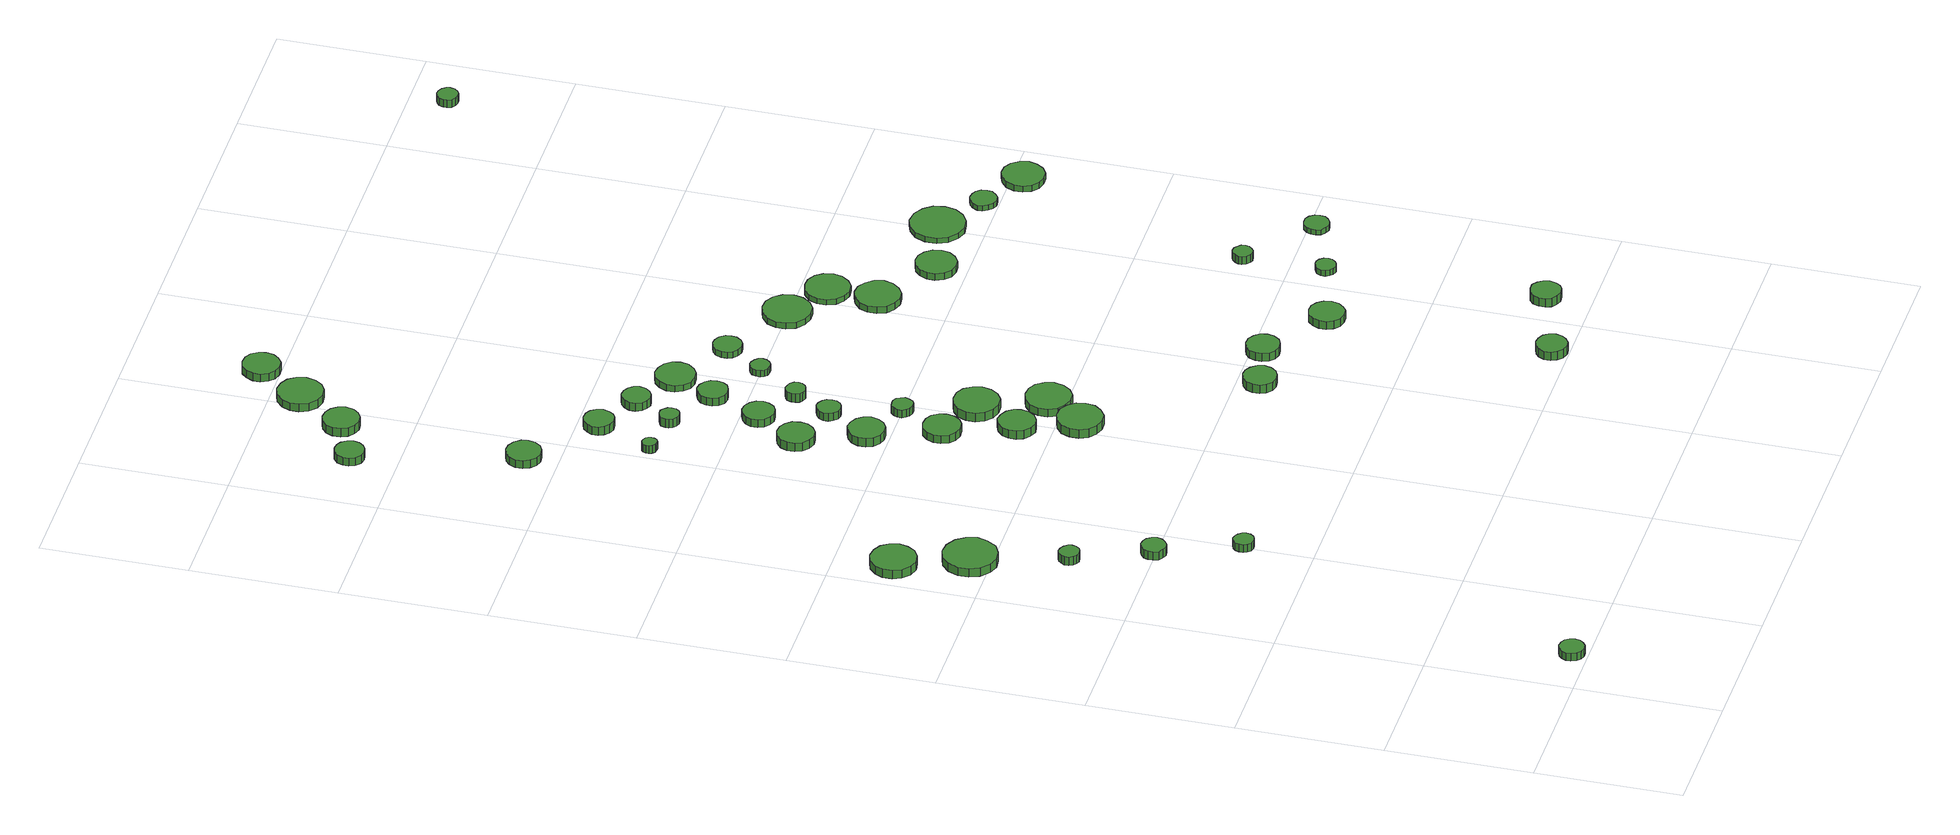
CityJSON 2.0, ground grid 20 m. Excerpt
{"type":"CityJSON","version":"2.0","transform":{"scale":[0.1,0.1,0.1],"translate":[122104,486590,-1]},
"CityObjects":{
"tree1":{"type":"SolitaryVegetationObject","attributes":{"function":"something"},"geometry":[{"type":"MultiSurface","lod":"1","boundaries":[[[0,1,2,3,4,5,6,7,8,9,10,11,12,13,14]],[[15,16,17,18,19,20,21,22,23,24,25,26,27,28,29]],[[0,29,28,1]],[[1,28,27,2]],[[2,27,26,3]],[[3,26,25,4]],[[4,25,24,5]],[[5,24,23,6]],[[6,23,22,7]],[[7,22,21,8]],[[8,21,20,9]],[[9,20,19,10]],[[10,19,18,11]],[[11,18,17,12]],[[12,17,16,13]],[[13,16,15,14]],[[14,15,29,0]]]}]},
"tree2":{"type":"SolitaryVegetationObject","attributes":{"function":"something"},"geometry":[{"type":"MultiSurface","lod":"1","boundaries":[[[30,31,32,33,34,35,36,37,38,39,40,41,42,43,44]],[[45,46,47,48,49,50,51,52,53,54,55,56,57,58,59]],[[30,59,58,31]],[[31,58,57,32]],[[32,57,56,33]],[[33,56,55,34]],[[34,55,54,35]],[[35,54,53,36]],[[36,53,52,37]],[[37,52,51,38]],[[38,51,50,39]],[[39,50,49,40]],[[40,49,48,41]],[[41,48,47,42]],[[42,47,46,43]],[[43,46,45,44]],[[44,45,59,30]]]}]},
"tree3":{"type":"SolitaryVegetationObject","attributes":{"function":"something"},"geometry":[{"type":"MultiSurface","lod":"1","boundaries":[[[60,61,62,63,64,65,66,67,68,69,70,71,72,73,74]],[[75,76,77,78,79,80,81,82,83,84,85,86,87,88,89]],[[60,89,88,61]],[[61,88,87,62]],[[62,87,86,63]],[[63,86,85,64]],[[64,85,84,65]],[[65,84,83,66]],[[66,83,82,67]],[[67,82,81,68]],[[68,81,80,69]],[[69,80,79,70]],[[70,79,78,71]],[[71,78,77,72]],[[72,77,76,73]],[[73,76,75,74]],[[74,75,89,60]]]}]},
"tree4":{"type":"SolitaryVegetationObject","attributes":{"function":"something"},"geometry":[{"type":"MultiSurface","lod":"1","boundaries":[[[90,91,92,93,94,95,96,97,98,99,100,101,102,103,104]],[[105,106,107,108,109,110,111,112,113,114,115,116,117,118,119]],[[90,119,118,91]],[[91,118,117,92]],[[92,117,116,93]],[[93,116,115,94]],[[94,115,114,95]],[[95,114,113,96]],[[96,113,112,97]],[[97,112,111,98]],[[98,111,110,99]],[[99,110,109,100]],[[100,109,108,101]],[[101,108,107,102]],[[102,107,106,103]],[[103,106,105,104]],[[104,105,119,90]]]}]},
"tree5":{"type":"SolitaryVegetationObject","attributes":{"function":"something"},"geometry":[{"type":"MultiSurface","lod":"1","boundaries":[[[120,121,122,123,124,125,126,127,128,129,130,131,132,133,134]],[[135,136,137,138,139,140,141,142,143,144,145,146,147,148,149]],[[120,149,148,121]],[[121,148,147,122]],[[122,147,146,123]],[[123,146,145,124]],[[124,145,144,125]],[[125,144,143,126]],[[126,143,142,127]],[[127,142,141,128]],[[128,141,140,129]],[[129,140,139,130]],[[130,139,138,131]],[[131,138,137,132]],[[132,137,136,133]],[[133,136,135,134]],[[134,135,149,120]]]}]},
"tree6":{"type":"SolitaryVegetationObject","attributes":{"function":"something"},"geometry":[{"type":"MultiSurface","lod":"1","boundaries":[[[150,151,152,153,154,155,156,157,158,159,160,161,162,163,164]],[[165,166,167,168,169,170,171,172,173,174,175,176,177,178,179]],[[150,179,178,151]],[[151,178,177,152]],[[152,177,176,153]],[[153,176,175,154]],[[154,175,174,155]],[[155,174,173,156]],[[156,173,172,157]],[[157,172,171,158]],[[158,171,170,159]],[[159,170,169,160]],[[160,169,168,161]],[[161,168,167,162]],[[162,167,166,163]],[[163,166,165,164]],[[164,165,179,150]]]}]},
"tree7":{"type":"SolitaryVegetationObject","attributes":{"function":"something"},"geometry":[{"type":"MultiSurface","lod":"1","boundaries":[[[180,181,182,183,184,185,186,187,188,189,190,191,192,193,194]],[[195,196,197,198,199,200,201,202,203,204,205,206,207,208,209]],[[180,209,208,181]],[[181,208,207,182]],[[182,207,206,183]],[[183,206,205,184]],[[184,205,204,185]],[[185,204,203,186]],[[186,203,202,187]],[[187,202,201,188]],[[188,201,200,189]],[[189,200,199,190]],[[190,199,198,191]],[[191,198,197,192]],[[192,197,196,193]],[[193,196,195,194]],[[194,195,209,180]]]}]},
"tree8":{"type":"SolitaryVegetationObject","attributes":{"function":"something"},"geometry":[{"type":"MultiSurface","lod":"1","boundaries":[[[210,211,212,213,214,215,216,217,218,219,220,221,222,223,224]],[[225,226,227,228,229,230,231,232,233,234,235,236,237,238,239]],[[210,239,238,211]],[[211,238,237,212]],[[212,237,236,213]],[[213,236,235,214]],[[214,235,234,215]],[[215,234,233,216]],[[216,233,232,217]],[[217,232,231,218]],[[218,231,230,219]],[[219,230,229,220]],[[220,229,228,221]],[[221,228,227,222]],[[222,227,226,223]],[[223,226,225,224]],[[224,225,239,210]]]}]},
"tree9":{"type":"SolitaryVegetationObject","attributes":{"function":"something"},"geometry":[{"type":"MultiSurface","lod":"1","boundaries":[[[240,241,242,243,244,245,246,247,248,249,250,251,252,253,254]],[[255,256,257,258,259,260,261,262,263,264,265,266,267,268,269]],[[240,269,268,241]],[[241,268,267,242]],[[242,267,266,243]],[[243,266,265,244]],[[244,265,264,245]],[[245,264,263,246]],[[246,263,262,247]],[[247,262,261,248]],[[248,261,260,249]],[[249,260,259,250]],[[250,259,258,251]],[[251,258,257,252]],[[252,257,256,253]],[[253,256,255,254]],[[254,255,269,240]]]}]},
"tree10":{"type":"SolitaryVegetationObject","attributes":{"function":"something"},"geometry":[{"type":"MultiSurface","lod":"1","boundaries":[[[270,271,272,273,274,275,276,277,278,279,280,281,282,283,284]],[[285,286,287,288,289,290,291,292,293,294,295,296,297,298,299]],[[270,299,298,271]],[[271,298,297,272]],[[272,297,296,273]],[[273,296,295,274]],[[274,295,294,275]],[[275,294,293,276]],[[276,293,292,277]],[[277,292,291,278]],[[278,291,290,279]],[[279,290,289,280]],[[280,289,288,281]],[[281,288,287,282]],[[282,287,286,283]],[[283,286,285,284]],[[284,285,299,270]]]}]},
"tree11":{"type":"SolitaryVegetationObject","attributes":{"function":"something"},"geometry":[{"type":"MultiSurface","lod":"1","boundaries":[[[300,301,302,303,304,305,306,307,308,309,310,311,312,313,314]],[[315,316,317,318,319,320,321,322,323,324,325,326,327,328,329]],[[300,329,328,301]],[[301,328,327,302]],[[302,327,326,303]],[[303,326,325,304]],[[304,325,324,305]],[[305,324,323,306]],[[306,323,322,307]],[[307,322,321,308]],[[308,321,320,309]],[[309,320,319,310]],[[310,319,318,311]],[[311,318,317,312]],[[312,317,316,313]],[[313,316,315,314]],[[314,315,329,300]]]}]},
"tree12":{"type":"SolitaryVegetationObject","attributes":{"function":"something"},"geometry":[{"type":"MultiSurface","lod":"1","boundaries":[[[330,331,332,333,334,335,336,337,338,339,340,341,342,343,344]],[[345,346,347,348,349,350,351,352,353,354,355,356,357,358,359]],[[330,359,358,331]],[[331,358,357,332]],[[332,357,356,333]],[[333,356,355,334]],[[334,355,354,335]],[[335,354,353,336]],[[336,353,352,337]],[[337,352,351,338]],[[338,351,350,339]],[[339,350,349,340]],[[340,349,348,341]],[[341,348,347,342]],[[342,347,346,343]],[[343,346,345,344]],[[344,345,359,330]]]}]},
"tree13":{"type":"SolitaryVegetationObject","attributes":{"function":"something"},"geometry":[{"type":"MultiSurface","lod":"1","boundaries":[[[360,361,362,363,364,365,366,367,368,369,370,371,372,373,374]],[[375,376,377,378,379,380,381,382,383,384,385,386,387,388,389]],[[360,389,388,361]],[[361,388,387,362]],[[362,387,386,363]],[[363,386,385,364]],[[364,385,384,365]],[[365,384,383,366]],[[366,383,382,367]],[[367,382,381,368]],[[368,381,380,369]],[[369,380,379,370]],[[370,379,378,371]],[[371,378,377,372]],[[372,377,376,373]],[[373,376,375,374]],[[374,375,389,360]]]}]},
"tree14":{"type":"SolitaryVegetationObject","attributes":{"function":"something"},"geometry":[{"type":"MultiSurface","lod":"1","boundaries":[[[390,391,392,393,394,395,396,397,398,399,400,401,402,403,404]],[[405,406,407,408,409,410,411,412,413,414,415,416,417,418,419]],[[390,419,418,391]],[[391,418,417,392]],[[392,417,416,393]],[[393,416,415,394]],[[394,415,414,395]],[[395,414,413,396]],[[396,413,412,397]],[[397,412,411,398]],[[398,411,410,399]],[[399,410,409,400]],[[400,409,408,401]],[[401,408,407,402]],[[402,407,406,403]],[[403,406,405,404]],[[404,405,419,390]]]}]},
"tree15":{"type":"SolitaryVegetationObject","attributes":{"function":"something"},"geometry":[{"type":"MultiSurface","lod":"1","boundaries":[[[420,421,422,423,424,425,426,427,428,429,430,431,432,433,434]],[[435,436,437,438,439,440,441,442,443,444,445,446,447,448,449]],[[420,449,448,421]],[[421,448,447,422]],[[422,447,446,423]],[[423,446,445,424]],[[424,445,444,425]],[[425,444,443,426]],[[426,443,442,427]],[[427,442,441,428]],[[428,441,440,429]],[[429,440,439,430]],[[430,439,438,431]],[[431,438,437,432]],[[432,437,436,433]],[[433,436,435,434]],[[434,435,449,420]]]}]},
"tree16":{"type":"SolitaryVegetationObject","attributes":{"function":"something"},"geometry":[{"type":"MultiSurface","lod":"1","boundaries":[[[450,451,452,453,454,455,456,457,458,459,460,461,462,463,464]],[[465,466,467,468,469,470,471,472,473,474,475,476,477,478,479]],[[450,479,478,451]],[[451,478,477,452]],[[452,477,476,453]],[[453,476,475,454]],[[454,475,474,455]],[[455,474,473,456]],[[456,473,472,457]],[[457,472,471,458]],[[458,471,470,459]],[[459,470,469,460]],[[460,469,468,461]],[[461,468,467,462]],[[462,467,466,463]],[[463,466,465,464]],[[464,465,479,450]]]}]},
"tree17":{"type":"SolitaryVegetationObject","attributes":{"function":"something"},"geometry":[{"type":"MultiSurface","lod":"1","boundaries":[[[480,481,482,483,484,485,486,487,488,489,490,491,492,493,494]],[[495,496,497,498,499,500,501,502,503,504,505,506,507,508,509]],[[480,509,508,481]],[[481,508,507,482]],[[482,507,506,483]],[[483,506,505,484]],[[484,505,504,485]],[[485,504,503,486]],[[486,503,502,487]],[[487,502,501,488]],[[488,501,500,489]],[[489,500,499,490]],[[490,499,498,491]],[[491,498,497,492]],[[492,497,496,493]],[[493,496,495,494]],[[494,495,509,480]]]}]},
"tree18":{"type":"SolitaryVegetationObject","attributes":{"function":"something"},"geometry":[{"type":"MultiSurface","lod":"1","boundaries":[[[510,511,512,513,514,515,516,517,518,519,520,521,522,523,524]],[[525,526,527,528,529,530,531,532,533,534,535,536,537,538,539]],[[510,539,538,511]],[[511,538,537,512]],[[512,537,536,513]],[[513,536,535,514]],[[514,535,534,515]],[[515,534,533,516]],[[516,533,532,517]],[[517,532,531,518]],[[518,531,530,519]],[[519,530,529,520]],[[520,529,528,521]],[[521,528,527,522]],[[522,527,526,523]],[[523,526,525,524]],[[524,525,539,510]]]}]},
"tree19":{"type":"SolitaryVegetationObject","attributes":{"function":"something"},"geometry":[{"type":"MultiSurface","lod":"1","boundaries":[[[540,541,542,543,544,545,546,547,548,549,550,551,552,553,554]],[[555,556,557,558,559,560,561,562,563,564,565,566,567,568,569]],[[540,569,568,541]],[[541,568,567,542]],[[542,567,566,543]],[[543,566,565,544]],[[544,565,564,545]],[[545,564,563,546]],[[546,563,562,547]],[[547,562,561,548]],[[548,561,560,549]],[[549,560,559,550]],[[550,559,558,551]],[[551,558,557,552]],[[552,557,556,553]],[[553,556,555,554]],[[554,555,569,540]]]}]},
"tree20":{"type":"SolitaryVegetationObject","attributes":{"function":"something"},"geometry":[{"type":"MultiSurface","lod":"1","boundaries":[[[570,571,572,573,574,575,576,577,578,579,580,581,582,583,584]],[[585,586,587,588,589,590,591,592,593,594,595,596,597,598,599]],[[570,599,598,571]],[[571,598,597,572]],[[572,597,596,573]],[[573,596,595,574]],[[574,595,594,575]],[[575,594,593,576]],[[576,593,592,577]],[[577,592,591,578]],[[578,591,590,579]],[[579,590,589,580]],[[580,589,588,581]],[[581,588,587,582]],[[582,587,586,583]],[[583,586,585,584]],[[584,585,599,570]]]}]},
"tree21":{"type":"SolitaryVegetationObject","attributes":{"function":"something"},"geometry":[{"type":"MultiSurface","lod":"1","boundaries":[[[600,601,602,603,604,605,606,607,608,609,610,611,612,613,614]],[[615,616,617,618,619,620,621,622,623,624,625,626,627,628,629]],[[600,629,628,601]],[[601,628,627,602]],[[602,627,626,603]],[[603,626,625,604]],[[604,625,624,605]],[[605,624,623,606]],[[606,623,622,607]],[[607,622,621,608]],[[608,621,620,609]],[[609,620,619,610]],[[610,619,618,611]],[[611,618,617,612]],[[612,617,616,613]],[[613,616,615,614]],[[614,615,629,600]]]}]},
"tree22":{"type":"SolitaryVegetationObject","attributes":{"function":"something"},"geometry":[{"type":"MultiSurface","lod":"1","boundaries":[[[630,631,632,633,634,635,636,637,638,639,640,641,642,643,644]],[[645,646,647,648,649,650,651,652,653,654,655,656,657,658,659]],[[630,659,658,631]],[[631,658,657,632]],[[632,657,656,633]],[[633,656,655,634]],[[634,655,654,635]],[[635,654,653,636]],[[636,653,652,637]],[[637,652,651,638]],[[638,651,650,639]],[[639,650,649,640]],[[640,649,648,641]],[[641,648,647,642]],[[642,647,646,643]],[[643,646,645,644]],[[644,645,659,630]]]}]},
"tree23":{"type":"SolitaryVegetationObject","attributes":{"function":"something"},"geometry":[{"type":"MultiSurface","lod":"1","boundaries":[[[660,661,662,663,664,665,666,667,668,669,670,671,672,673,674]],[[675,676,677,678,679,680,681,682,683,684,685,686,687,688,689]],[[660,689,688,661]],[[661,688,687,662]],[[662,687,686,663]],[[663,686,685,664]],[[664,685,684,665]],[[665,684,683,666]],[[666,683,682,667]],[[667,682,681,668]],[[668,681,680,669]],[[669,680,679,670]],[[670,679,678,671]],[[671,678,677,672]],[[672,677,676,673]],[[673,676,675,674]],[[674,675,689,660]]]}]},
"tree24":{"type":"SolitaryVegetationObject","attributes":{"function":"something"},"geometry":[{"type":"MultiSurface","lod":"1","boundaries":[[[690,691,692,693,694,695,696,697,698,699,700,701,702,703,704]],[[705,706,707,708,709,710,711,712,713,714,715,716,717,718,719]],[[690,719,718,691]],[[691,718,717,692]],[[692,717,716,693]],[[693,716,715,694]],[[694,715,714,695]],[[695,714,713,696]],[[696,713,712,697]],[[697,712,711,698]],[[698,711,710,699]],[[699,710,709,700]],[[700,709,708,701]],[[701,708,707,702]],[[702,707,706,703]],[[703,706,705,704]],[[704,705,719,690]]]}]},
"tree25":{"type":"SolitaryVegetationObject","attributes":{"function":"something"},"geometry":[{"type":"MultiSurface","lod":"1","boundaries":[[[720,721,722,723,724,725,726,727,728,729,730,731,732,733,734]],[[735,736,737,738,739,740,741,742,743,744,745,746,747,748,749]],[[720,749,748,721]],[[721,748,747,722]],[[722,747,746,723]],[[723,746,745,724]],[[724,745,744,725]],[[725,744,743,726]],[[726,743,742,727]],[[727,742,741,728]],[[728,741,740,729]],[[729,740,739,730]],[[730,739,738,731]],[[731,738,737,732]],[[732,737,736,733]],[[733,736,735,734]],[[734,735,749,720]]]}]},
"tree26":{"type":"SolitaryVegetationObject","attributes":{"function":"something"},"geometry":[{"type":"MultiSurface","lod":"1","boundaries":[[[750,751,752,753,754,755,756,757,758,759,760,761,762,763,764]],[[765,766,767,768,769,770,771,772,773,774,775,776,777,778,779]],[[750,779,778,751]],[[751,778,777,752]],[[752,777,776,753]],[[753,776,775,754]],[[754,775,774,755]],[[755,774,773,756]],[[756,773,772,757]],[[757,772,771,758]],[[758,771,770,759]],[[759,770,769,760]],[[760,769,768,761]],[[761,768,767,762]],[[762,767,766,763]],[[763,766,765,764]],[[764,765,779,750]]]}]},
"tree27":{"type":"SolitaryVegetationObject","attributes":{"function":"something"},"geometry":[{"type":"MultiSurface","lod":"1","boundaries":[[[780,781,782,783,784,785,786,787,788,789,790,791,792,793,794]],[[795,796,797,798,799,800,801,802,803,804,805,806,807,808,809]],[[780,809,808,781]],[[781,808,807,782]],[[782,807,806,783]],[[783,806,805,784]],[[784,805,804,785]],[[785,804,803,786]],[[786,803,802,787]],[[787,802,801,788]],[[788,801,800,789]],[[789,800,799,790]],[[790,799,798,791]],[[791,798,797,792]],[[792,797,796,793]],[[793,796,795,794]],[[794,795,809,780]]]}]},
"tree28":{"type":"SolitaryVegetationObject","attributes":{"function":"something"},"geometry":[{"type":"MultiSurface","lod":"1","boundaries":[[[810,811,812,813,814,815,816,817,818,819,820,821,822,823,824]],[[825,826,827,828,829,830,831,832,833,834,835,836,837,838,839]],[[810,839,838,811]],[[811,838,837,812]],[[812,837,836,813]],[[813,836,835,814]],[[814,835,834,815]],[[815,834,833,816]],[[816,833,832,817]],[[817,832,831,818]],[[818,831,830,819]],[[819,830,829,820]],[[820,829,828,821]],[[821,828,827,822]],[[822,827,826,823]],[[823,826,825,824]],[[824,825,839,810]]]}]},
"tree29":{"type":"SolitaryVegetationObject","attributes":{"function":"something"},"geometry":[{"type":"MultiSurface","lod":"1","boundaries":[[[840,841,842,843,844,845,846,847,848,849,850,851,852,853,854]],[[855,856,857,858,859,860,861,862,863,864,865,866,867,868,869]],[[840,869,868,841]],[[841,868,867,842]],[[842,867,866,843]],[[843,866,865,844]],[[844,865,864,845]],[[845,864,863,846]],[[846,863,862,847]],[[847,862,861,848]],[[848,861,860,849]],[[849,860,859,850]],[[850,859,858,851]],[[851,858,857,852]],[[852,857,856,853]],[[853,856,855,854]],[[854,855,869,840]]]}]},
"tree30":{"type":"SolitaryVegetationObject","attributes":{"function":"something"},"geometry":[{"type":"MultiSurface","lod":"1","boundaries":[[[870,871,872,873,874,875,876,877,878,879,880,881,882,883,884]],[[885,886,887,888,889,890,891,892,893,894,895,896,897,898,899]],[[870,899,898,871]],[[871,898,897,872]],[[872,897,896,873]],[[873,896,895,874]],[[874,895,894,875]],[[875,894,893,876]],[[876,893,892,877]],[[877,892,891,878]],[[878,891,890,879]],[[879,890,889,880]],[[880,889,888,881]],[[881,888,887,882]],[[882,887,886,883]],[[883,886,885,884]],[[884,885,899,870]]]}]},
"tree31":{"type":"SolitaryVegetationObject","attributes":{"function":"something"},"geometry":[{"type":"MultiSurface","lod":"1","boundaries":[[[900,901,902,903,904,905,906,907,908,909,910,911,912,913,914]],[[915,916,917,918,919,920,921,922,923,924,925,926,927,928,929]],[[900,929,928,901]],[[901,928,927,902]],[[902,927,926,903]],[[903,926,925,904]],[[904,925,924,905]],[[905,924,923,906]],[[906,923,922,907]],[[907,922,921,908]],[[908,921,920,909]],[[909,920,919,910]],[[910,919,918,911]],[[911,918,917,912]],[[912,917,916,913]],[[913,916,915,914]],[[914,915,929,900]]]}]},
"tree32":{"type":"SolitaryVegetationObject","attributes":{"function":"something"},"geometry":[{"type":"MultiSurface","lod":"1","boundaries":[[[930,931,932,933,934,935,936,937,938,939,940,941,942,943,944]],[[945,946,947,948,949,950,951,952,953,954,955,956,957,958,959]],[[930,959,958,931]],[[931,958,957,932]],[[932,957,956,933]],[[933,956,955,934]],[[934,955,954,935]],[[935,954,953,936]],[[936,953,952,937]],[[937,952,951,938]],[[938,951,950,939]],[[939,950,949,940]],[[940,949,948,941]],[[941,948,947,942]],[[942,947,946,943]],[[943,946,945,944]],[[944,945,959,930]]]}]},
"tree33":{"type":"SolitaryVegetationObject","attributes":{"function":"something"},"geometry":[{"type":"MultiSurface","lod":"1","boundaries":[[[960,961,962,963,964,965,966,967,968,969,970,971,972,973,974]],[[975,976,977,978,979,980,981,982,983,984,985,986,987,988,989]],[[960,989,988,961]],[[961,988,987,962]],[[962,987,986,963]],[[963,986,985,964]],[[964,985,984,965]],[[965,984,983,966]],[[966,983,982,967]],[[967,982,981,968]],[[968,981,980,969]],[[969,980,979,970]],[[970,979,978,971]],[[971,978,977,972]],[[972,977,976,973]],[[973,976,975,974]],[[974,975,989,960]]]}]},
"tree34":{"type":"SolitaryVegetationObject","attributes":{"function":"something"},"geometry":[{"type":"MultiSurface","lod":"1","boundaries":[[[990,991,992,993,994,995,996,997,998,999,1000,1001,1002,1003,1004]],[[1005,1006,1007,1008,1009,1010,1011,1012,1013,1014,1015,1016,1017,1018,1019]],[[990,1019,1018,991]],[[991,1018,1017,992]],[[992,1017,1016,993]],[[993,1016,1015,994]],[[994,1015,1014,995]],[[995,1014,1013,996]],[[996,1013,1012,997]],[[997,1012,1011,998]],[[998,1011,1010,999]],[[999,1010,1009,1000]],[[1000,1009,1008,1001]],[[1001,1008,1007,1002]],[[1002,1007,1006,1003]],[[1003,1006,1005,1004]],[[1004,1005,1019,990]]]}]},
"tree35":{"type":"SolitaryVegetationObject","attributes":{"function":"something"},"geometry":[{"type":"MultiSurface","lod":"1","boundaries":[[[1020,1021,1022,1023,1024,1025,1026,1027,1028,1029,1030,1031,1032,1033,1034]],[[1035,1036,1037,1038,1039,1040,1041,1042,1043,1044,1045,1046,1047,1048,1049]],[[1020,1049,1048,1021]],[[1021,1048,1047,1022]],[[1022,1047,1046,1023]],[[1023,1046,1045,1024]],[[1024,1045,1044,1025]],[[1025,1044,1043,1026]],[[1026,1043,1042,1027]],[[1027,1042,1041,1028]],[[1028,1041,1040,1029]],[[1029,1040,1039,1030]],[[1030,1039,1038,1031]],[[1031,1038,1037,1032]],[[1032,1037,1036,1033]],[[1033,1036,1035,1034]],[[1034,1035,1049,1020]]]}]},
"tree36":{"type":"SolitaryVegetationObject","attributes":{"function":"something"},"geometry":[{"type":"MultiSurface","lod":"1","boundaries":[[[1050,1051,1052,1053,1054,1055,1056,1057,1058,1059,1060,1061,1062,1063,1064]],[[1065,1066,1067,1068,1069,1070,1071,1072,1073,1074,1075,1076,1077,1078,1079]],[[1050,1079,1078,1051]],[[1051,1078,1077,1052]],[[1052,1077,1076,1053]],[[1053,1076,1075,1054]],[[1054,1075,1074,1055]],[[1055,1074,1073,1056]],[[1056,1073,1072,1057]],[[1057,1072,1071,1058]],[[1058,1071,1070,1059]],[[1059,1070,1069,1060]],[[1060,1069,1068,1061]],[[1061,1068,1067,1062]],[[1062,1067,1066,1063]],[[1063,1066,1065,1064]],[[1064,1065,1079,1050]]]}]},
"tree37":{"type":"SolitaryVegetationObject","attributes":{"function":"something"},"geometry":[{"type":"MultiSurface","lod":"1","boundaries":[[[1080,1081,1082,1083,1084,1085,1086,1087,1088,1089,1090,1091,1092,1093,1094]],[[1095,1096,1097,1098,1099,1100,1101,1102,1103,1104,1105,1106,1107,1108,1109]],[[1080,1109,1108,1081]],[[1081,1108,1107,1082]],[[1082,1107,1106,1083]],[[1083,1106,1105,1084]],[[1084,1105,1104,1085]],[[1085,1104,1103,1086]],[[1086,1103,1102,1087]],[[1087,1102,1101,1088]],[[1088,1101,1100,1089]],[[1089,1100,1099,1090]],[[1090,1099,1098,1091]],[[1091,1098,1097,1092]],[[1092,1097,1096,1093]],[[1093,1096,1095,1094]],[[1094,1095,1109,1080]]]}]},
"tree38":{"type":"SolitaryVegetationObject","attributes":{"function":"something"},"geometry":[{"type":"MultiSurface","lod":"1","boundaries":[[[1110,1111,1112,1113,1114,1115,1116,1117,1118,1119,1120,1121,1122,1123,1124]],[[1125,1126,1127,1128,1129,1130,1131,1132,1133,1134,1135,1136,1137,1138,1139]],[[1110,1139,1138,1111]],[[1111,1138,1137,1112]],[[1112,1137,1136,1113]],[[1113,1136,1135,1114]],[[1114,1135,1134,1115]],[[1115,1134,1133,1116]],[[1116,1133,1132,1117]],[[1117,1132,1131,1118]],[[1118,1131,1130,1119]],[[1119,1130,1129,1120]],[[1120,1129,1128,1121]],[[1121,1128,1127,1122]],[[1122,1127,1126,1123]],[[1123,1126,1125,1124]],[[1124,1125,1139,1110]]]}]},
"tree39":{"type":"SolitaryVegetationObject","attributes":{"function":"something"},"geometry":[{"type":"MultiSurface","lod":"1","boundaries":[[[1140,1141,1142,1143,1144,1145,1146,1147,1148,1149,1150,1151,1152,1153,1154]],[[1155,1156,1157,1158,1159,1160,1161,1162,1163,1164,1165,1166,1167,1168,1169]],[[1140,1169,1168,1141]],[[1141,1168,1167,1142]],[[1142,1167,1166,1143]],[[1143,1166,1165,1144]],[[1144,1165,1164,1145]],[[1145,1164,1163,1146]],[[1146,1163,1162,1147]],[[1147,1162,1161,1148]],[[1148,1161,1160,1149]],[[1149,1160,1159,1150]],[[1150,1159,1158,1151]],[[1151,1158,1157,1152]],[[1152,1157,1156,1153]],[[1153,1156,1155,1154]],[[1154,1155,1169,1140]]]}]},
"tree40":{"type":"SolitaryVegetationObject","attributes":{"function":"something"},"geometry":[{"type":"MultiSurface","lod":"1","boundaries":[[[1170,1171,1172,1173,1174,1175,1176,1177,1178,1179,1180,1181,1182,1183,1184]],[[1185,1186,1187,1188,1189,1190,1191,1192,1193,1194,1195,1196,1197,1198,1199]],[[1170,1199,1198,1171]],[[1171,1198,1197,1172]],[[1172,1197,1196,1173]],[[1173,1196,1195,1174]],[[1174,1195,1194,1175]],[[1175,1194,1193,1176]],[[1176,1193,1192,1177]],[[1177,1192,1191,1178]],[[1178,1191,1190,1179]],[[1179,1190,1189,1180]],[[1180,1189,1188,1181]],[[1181,1188,1187,1182]],[[1182,1187,1186,1183]],[[1183,1186,1185,1184]],[[1184,1185,1199,1170]]]}]},
"tree41":{"type":"SolitaryVegetationObject","attributes":{"function":"something"},"geometry":[{"type":"MultiSurface","lod":"1","boundaries":[[[1200,1201,1202,1203,1204,1205,1206,1207,1208,1209,1210,1211,1212,1213,1214]],[[1215,1216,1217,1218,1219,1220,1221,1222,1223,1224,1225,1226,1227,1228,1229]],[[1200,1229,1228,1201]],[[1201,1228,1227,1202]],[[1202,1227,1226,1203]],[[1203,1226,1225,1204]],[[1204,1225,1224,1205]],[[1205,1224,1223,1206]],[[1206,1223,1222,1207]],[[1207,1222,1221,1208]],[[1208,1221,1220,1209]],[[1209,1220,1219,1210]],[[1210,1219,1218,1211]],[[1211,1218,1217,1212]],[[1212,1217,1216,1213]],[[1213,1216,1215,1214]],[[1214,1215,1229,1200]]]}]},
"tree42":{"type":"SolitaryVegetationObject","attributes":{"function":"something"},"geometry":[{"type":"MultiSurface","lod":"1","boundaries":[[[1230,1231,1232,1233,1234,1235,1236,1237,1238,1239,1240,1241,1242,1243,1244]],[[1245,1246,1247,1248,1249,1250,1251,1252,1253,1254,1255,1256,1257,1258,1259]],[[1230,1259,1258,1231]],[[1231,1258,1257,1232]],[[1232,1257,1256,1233]],[[1233,1256,1255,1234]],[[1234,1255,1254,1235]],[[1235,1254,1253,1236]],[[1236,1253,1252,1237]],[[1237,1252,1251,1238]],[[1238,1251,1250,1239]],[[1239,1250,1249,1240]],[[1240,1249,1248,1241]],[[1241,1248,1247,1242]],[[1242,1247,1246,1243]],[[1243,1246,1245,1244]],[[1244,1245,1259,1230]]]}]},
"tree43":{"type":"SolitaryVegetationObject","attributes":{"function":"something"},"geometry":[{"type":"MultiSurface","lod":"1","boundaries":[[[1260,1261,1262,1263,1264,1265,1266,1267,1268,1269,1270,1271,1272,1273,1274]],[[1275,1276,1277,1278,1279,1280,1281,1282,1283,1284,1285,1286,1287,1288,1289]],[[1260,1289,1288,1261]],[[1261,1288,1287,1262]],[[1262,1287,1286,1263]],[[1263,1286,1285,1264]],[[1264,1285,1284,1265]],[[1265,1284,1283,1266]],[[1266,1283,1282,1267]],[[1267,1282,1281,1268]],[[1268,1281,1280,1269]],[[1269,1280,1279,1270]],[[1270,1279,1278,1271]],[[1271,1278,1277,1272]],[[1272,1277,1276,1273]],[[1273,1276,1275,1274]],[[1274,1275,1289,1260]]]}]},
"tree44":{"type":"SolitaryVegetationObject","attributes":{"function":"something"},"geometry":[{"type":"MultiSurface","lod":"1","boundaries":[[[1290,1291,1292,1293,1294,1295,1296,1297,1298,1299,1300,1301,1302,1303,1304]],[[1305,1306,1307,1308,1309,1310,1311,1312,1313,1314,1315,1316,1317,1318,1319]],[[1290,1319,1318,1291]],[[1291,1318,1317,1292]],[[1292,1317,1316,1293]],[[1293,1316,1315,1294]],[[1294,1315,1314,1295]],[[1295,1314,1313,1296]],[[1296,1313,1312,1297]],[[1297,1312,1311,1298]],[[1298,1311,1310,1299]],[[1299,1310,1309,1300]],[[1300,1309,1308,1301]],[[1301,1308,1307,1302]],[[1302,1307,1306,1303]],[[1303,1306,1305,1304]],[[1304,1305,1319,1290]]]}]},
"tree45":{"type":"SolitaryVegetationObject","attributes":{"function":"something"},"geometry":[{"type":"MultiSurface","lod":"1","boundaries":[[[1320,1321,1322,1323,1324,1325,1326,1327,1328,1329,1330,1331,1332,1333,1334]],[[1335,1336,1337,1338,1339,1340,1341,1342,1343,1344,1345,1346,1347,1348,1349]],[[1320,1349,1348,1321]],[[1321,1348,1347,1322]],[[1322,1347,1346,1323]],[[1323,1346,1345,1324]],[[1324,1345,1344,1325]],[[1325,1344,1343,1326]],[[1326,1343,1342,1327]],[[1327,1342,1341,1328]],[[1328,1341,1340,1329]],[[1329,1340,1339,1330]],[[1330,1339,1338,1331]],[[1331,1338,1337,1332]],[[1332,1337,1336,1333]],[[1333,1336,1335,1334]],[[1334,1335,1349,1320]]]}]},
"tree46":{"type":"SolitaryVegetationObject","attributes":{"function":"something"},"geometry":[{"type":"MultiSurface","lod":"1","boundaries":[[[1350,1351,1352,1353,1354,1355,1356,1357,1358,1359,1360,1361,1362,1363,1364]],[[1365,1366,1367,1368,1369,1370,1371,1372,1373,1374,1375,1376,1377,1378,1379]],[[1350,1379,1378,1351]],[[1351,1378,1377,1352]],[[1352,1377,1376,1353]],[[1353,1376,1375,1354]],[[1354,1375,1374,1355]],[[1355,1374,1373,1356]],[[1356,1373,1372,1357]],[[1357,1372,1371,1358]],[[1358,1371,1370,1359]],[[1359,1370,1369,1360]],[[1360,1369,1368,1361]],[[1361,1368,1367,1362]],[[1362,1367,1366,1363]],[[1363,1366,1365,1364]],[[1364,1365,1379,1350]]]}]}
},
"vertices":[
[94,22,18],[92,29,18],[88,35,18],[82,38,18],[75,39,18],[68,37,18],[63,32,18],[60,26,18],[60,19,18],[63,12,18],[68,7,18],[75,5,18],[82,6,18],[88,10,18],[92,15,18],[92,15,6],[88,10,6],[82,6,6],[75,5,6],[68,7,6],[63,12,6],[60,19,6],[60,26,6],[63,32,6],[68,37,6],[75,39,6],[82,38,6],[88,35,6],[92,29,6],[94,22,6],
[66,919,27],[63,932,27],[56,942,27],[45,948,27],[32,950,27],[20,946,27],[10,937,27],[5,926,27],[5,913,27],[10,901,27],[20,892,27],[32,888,27],[45,890,27],[56,896,27],[63,907,27],[63,907,14],[56,896,14],[45,890,14],[32,888,14],[20,892,14],[10,901,14],[5,913,14],[5,926,14],[10,937,14],[20,946,14],[32,950,14],[45,948,14],[56,942,14],[63,932,14],[66,919,14],
[106,825,27],[102,840,27],[94,852,27],[80,860,27],[65,862,27],[51,857,27],[40,847,27],[34,833,27],[34,818,27],[40,804,27],[51,794,27],[65,789,27],[80,791,27],[94,798,27],[102,811,27],[102,811,14],[94,798,14],[80,791,14],[65,789,14],[51,794,14],[40,804,14],[34,818,14],[34,833,14],[40,847,14],[51,857,14],[65,862,14],[80,860,14],[94,852,14],[102,840,14],[106,825,14],
[122,703,26],[121,708,26],[117,713,26],[112,716,26],[106,717,26],[101,715,26],[97,711,26],[94,706,26],[94,700,26],[97,695,26],[101,691,26],[106,689,26],[112,690,26],[117,692,26],[121,697,26],[121,697,13],[117,692,13],[112,690,13],[106,689,13],[101,691,13],[97,695,13],[94,700,13],[94,706,13],[97,711,13],[101,715,13],[106,717,13],[112,716,13],[117,713,13],[121,708,13],[122,703,13],
[163,600,29],[161,607,29],[157,613,29],[151,616,29],[144,617,29],[138,615,29],[132,610,29],[130,604,29],[130,597,29],[132,590,29],[138,586,29],[144,583,29],[151,584,29],[157,588,29],[161,593,29],[161,593,16],[157,588,16],[151,584,16],[144,583,16],[138,586,16],[132,590,16],[130,597,16],[130,604,16],[132,610,16],[138,615,16],[144,617,16],[151,616,16],[157,613,16],[161,607,16],[163,600,16],
[198,490,32],[197,495,32],[193,500,32],[188,503,32],[183,504,32],[177,502,32],[173,498,32],[171,493,32],[171,487,32],[173,482,32],[177,478,32],[183,476,32],[188,477,32],[193,479,32],[197,484,32],[197,484,20],[193,479,20],[188,477,20],[183,476,20],[177,478,20],[173,482,20],[171,487,20],[171,493,20],[173,498,20],[177,502,20],[183,504,20],[188,503,20],[193,500,20],[197,495,20],[198,490,20],
[171,1444,27],[169,1453,27],[163,1461,27],[154,1466,27],[144,1467,27],[135,1464,27],[128,1458,27],[124,1449,27],[124,1439,27],[128,1430,27],[135,1423,27],[144,1420,27],[154,1421,27],[163,1426,27],[169,1434,27],[169,1434,15],[163,1426,15],[154,1421,15],[144,1420,15],[135,1423,15],[128,1430,15],[124,1439,15],[124,1449,15],[128,1458,15],[135,1464,15],[144,1467,15],[154,1466,15],[163,1461,15],[169,1453,15],[171,1444,15],
[112,1662,27],[110,1670,27],[105,1677,27],[98,1681,27],[90,1682,27],[82,1680,27],[75,1674,27],[72,1666,27],[72,1658,27],[75,1650,27],[82,1644,27],[90,1642,27],[98,1643,27],[105,1647,27],[110,1654,27],[110,1654,15],[105,1647,15],[98,1643,15],[90,1642,15],[82,1644,15],[75,1650,15],[72,1658,15],[72,1666,15],[75,1674,15],[82,1680,15],[90,1682,15],[98,1681,15],[105,1677,15],[110,1670,15],[112,1662,15],
[220,1292,26],[219,1296,26],[217,1299,26],[213,1301,26],[209,1302,26],[205,1301,26],[202,1298,26],[200,1294,26],[200,1290,26],[202,1286,26],[205,1283,26],[209,1282,26],[213,1282,26],[217,1284,26],[219,1288,26],[219,1288,14],[217,1284,14],[213,1282,14],[209,1282,14],[205,1283,14],[202,1286,14],[200,1290,14],[200,1294,14],[202,1298,14],[205,1301,14],[209,1302,14],[213,1301,14],[217,1299,14],[219,1296,14],[220,1292,14],
[303,1114,26],[301,1125,26],[295,1133,26],[286,1138,26],[276,1139,26],[266,1136,26],[258,1129,26],[254,1120,26],[254,1109,26],[258,1100,26],[266,1093,26],[276,1089,26],[286,1090,26],[295,1096,26],[301,1104,26],[301,1104,13],[295,1096,13],[286,1090,13],[276,1089,13],[266,1093,13],[258,1100,13],[254,1109,13],[254,1120,13],[258,1129,13],[266,1136,13],[276,1139,13],[286,1138,13],[295,1133,13],[301,1125,13],[303,1114,13],
[338,1029,26],[335,1039,26],[329,1047,26],[320,1052,26],[310,1054,26],[300,1050,26],[292,1043,26],[288,1034,26],[288,1023,26],[292,1014,26],[300,1007,26],[310,1004,26],[320,1005,26],[329,1010,26],[335,1018,26],[335,1018,13],[329,1010,13],[320,1005,13],[310,1004,13],[300,1007,13],[292,1014,13],[288,1023,13],[288,1034,13],[292,1043,13],[300,1050,13],[310,1054,13],[320,1052,13],[329,1047,13],[335,1039,13],[338,1029,13],
[369,936,26],[367,946,26],[361,955,26],[352,960,26],[341,961,26],[331,958,26],[323,951,26],[319,941,26],[319,931,26],[323,921,26],[331,914,26],[341,911,26],[352,912,26],[361,917,26],[367,926,26],[367,926,14],[361,917,14],[352,912,14],[341,911,14],[331,914,14],[323,921,14],[319,931,14],[319,941,14],[323,951,14],[331,958,14],[341,961,14],[352,960,14],[361,955,14],[367,946,14],[369,936,14],
[402,845,27],[400,855,27],[394,863,27],[385,868,27],[375,870,27],[365,866,27],[357,859,27],[353,850,27],[353,839,27],[357,830,27],[365,823,27],[375,819,27],[385,821,27],[394,826,27],[400,834,27],[400,834,14],[394,826,14],[385,821,14],[375,819,14],[365,823,14],[357,830,14],[353,839,14],[353,850,14],[357,859,14],[365,866,14],[375,870,14],[385,868,14],[394,863,14],[400,855,14],[402,845,14],
[436,768,28],[434,780,28],[426,790,28],[415,797,28],[402,798,28],[390,794,28],[380,786,28],[375,774,28],[375,761,28],[380,749,28],[390,741,28],[402,737,28],[415,738,28],[426,745,28],[434,755,28],[434,755,15],[426,745,15],[415,738,15],[402,737,15],[390,741,15],[380,749,15],[375,761,15],[375,774,15],[380,786,15],[390,794,15],[402,798,15],[415,797,15],[426,790,15],[434,780,15],[436,768,15],
[268,1369,24],[266,1378,24],[261,1385,24],[254,1389,24],[245,1390,24],[237,1387,24],[231,1381,24],[227,1374,24],[227,1365,24],[231,1358,24],[237,1352,24],[245,1349,24],[254,1350,24],[261,1354,24],[266,1361,24],[266,1361,11],[261,1354,11],[254,1350,11],[245,1349,11],[237,1352,11],[231,1358,11],[227,1365,11],[227,1374,11],[231,1381,11],[237,1387,11],[245,1390,11],[254,1389,11],[261,1385,11],[266,1378,11],[268,1369,11],
[293,1284,25],[292,1289,25],[288,1294,25],[284,1297,25],[278,1297,25],[273,1295,25],[268,1292,25],[266,1286,25],[266,1281,25],[268,1276,25],[273,1272,25],[278,1270,25],[284,1271,25],[288,1273,25],[292,1278,25],[292,1278,12],[288,1273,12],[284,1271,12],[278,1270,12],[273,1272,12],[268,1276,12],[266,1281,12],[266,1286,12],[268,1292,12],[273,1295,12],[278,1297,12],[284,1297,12],[288,1294,12],[292,1289,12],[293,1284,12],
[183,1691,28],[180,1701,28],[174,1709,28],[165,1714,28],[155,1715,28],[145,1712,28],[137,1705,28],[133,1696,28],[133,1685,28],[137,1676,28],[145,1669,28],[155,1666,28],[165,1667,28],[174,1672,28],[180,1680,28],[180,1680,15],[174,1672,15],[165,1667,15],[155,1666,15],[145,1669,15],[137,1676,15],[133,1685,15],[133,1696,15],[137,1705,15],[145,1712,15],[155,1715,15],[165,1714,15],[174,1709,15],[180,1701,15],[183,1691,15],
[339,1174,24],[337,1183,24],[332,1190,24],[324,1195,24],[315,1196,24],[307,1193,24],[300,1187,24],[296,1179,24],[296,1170,24],[300,1162,24],[307,1156,24],[315,1153,24],[324,1154,24],[332,1158,24],[337,1166,24],[337,1166,12],[332,1158,12],[324,1154,12],[315,1153,12],[307,1156,12],[300,1162,12],[296,1170,12],[296,1179,12],[300,1187,12],[307,1193,12],[315,1196,12],[324,1195,12],[332,1190,12],[337,1183,12],[339,1174,12],
[364,1088,25],[363,1095,25],[359,1100,25],[353,1104,25],[347,1105,25],[340,1102,25],[335,1098,25],[332,1092,25],[332,1085,25],[335,1079,25],[340,1074,25],[347,1072,25],[353,1073,25],[359,1076,25],[363,1082,25],[363,1082,13],[359,1076,13],[353,1073,13],[347,1072,13],[340,1074,13],[335,1079,13],[332,1085,13],[332,1092,13],[335,1098,13],[340,1102,13],[347,1105,13],[353,1104,13],[359,1100,13],[363,1095,13],[364,1088,13],
[393,998,25],[391,1004,25],[388,1009,25],[383,1012,25],[377,1012,25],[371,1011,25],[367,1007,25],[364,1001,25],[364,995,25],[367,990,25],[371,986,25],[377,984,25],[383,984,25],[388,987,25],[391,992,25],[391,992,13],[388,987,13],[383,984,13],[377,984,13],[371,986,13],[367,990,13],[364,995,13],[364,1001,13],[367,1007,13],[371,1011,13],[377,1012,13],[383,1012,13],[388,1009,13],[391,1004,13],[393,998,13],
[442,908,25],[439,920,25],[432,931,25],[421,937,25],[408,938,25],[396,934,25],[386,926,25],[381,914,25],[381,901,25],[386,890,25],[396,881,25],[408,877,25],[421,878,25],[432,885,25],[439,895,25],[439,895,12],[432,885,12],[421,878,12],[408,877,12],[396,881,12],[386,890,12],[381,901,12],[381,914,12],[386,926,12],[396,934,12],[408,938,12],[421,937,12],[432,931,12],[439,920,12],[442,908,12],
[474,820,26],[471,832,26],[464,843,26],[453,849,26],[440,850,26],[428,846,26],[418,838,26],[413,826,26],[413,813,26],[418,801,26],[428,793,26],[440,789,26],[453,790,26],[464,797,26],[471,807,26],[471,807,14],[464,797,14],[453,790,14],[440,789,14],[428,793,14],[418,801,14],[413,813,14],[413,826,14],[418,838,14],[428,846,14],[440,850,14],[453,849,14],[464,843,14],[471,832,14],[474,820,14],
[332,1337,23],[330,1345,23],[325,1351,23],[318,1355,23],[310,1356,23],[303,1354,23],[297,1348,23],[293,1341,23],[293,1333,23],[297,1325,23],[303,1320,23],[310,1317,23],[318,1318,23],[325,1322,23],[330,1329,23],[330,1329,11],[325,1322,11],[318,1318,11],[310,1317,11],[303,1320,11],[297,1325,11],[293,1333,11],[293,1341,11],[297,1348,11],[303,1354,11],[310,1356,11],[318,1355,11],[325,1351,11],[330,1345,11],[332,1337,11],
[391,1140,25],[390,1146,25],[386,1151,25],[381,1153,25],[376,1154,25],[370,1152,25],[366,1149,25],[364,1143,25],[364,1138,25],[366,1132,25],[370,1129,25],[376,1127,25],[381,1128,25],[386,1130,25],[390,1135,25],[390,1135,12],[386,1130,12],[381,1128,12],[376,1127,12],[370,1129,12],[366,1132,12],[364,1138,12],[364,1143,12],[366,1149,12],[370,1152,12],[376,1154,12],[381,1153,12],[386,1151,12],[390,1146,12],[391,1140,12],
[574,565,31],[572,574,31],[566,582,31],[558,587,31],[549,588,31],[540,585,31],[533,579,31],[529,570,31],[529,560,31],[533,552,31],[540,545,31],[549,543,31],[558,544,31],[566,548,31],[572,556,31],[572,556,18],[566,548,18],[558,544,18],[549,543,18],[540,545,18],[533,552,18],[529,560,18],[529,570,18],[533,579,18],[540,585,18],[549,588,18],[558,587,18],[566,582,18],[572,574,18],[574,565,18],
[370,1244,23],[369,1252,23],[364,1259,23],[356,1264,23],[348,1265,23],[340,1262,23],[333,1256,23],[330,1248,23],[330,1240,23],[333,1232,23],[340,1226,23],[348,1224,23],[356,1225,23],[364,1229,23],[369,1236,23],[369,1236,11],[364,1229,11],[356,1225,11],[348,1224,11],[340,1226,11],[333,1232,11],[330,1240,11],[330,1248,11],[333,1256,11],[340,1262,11],[348,1265,11],[356,1264,11],[364,1259,11],[369,1252,11],[370,1244,11],
[233,1757,29],[230,1770,29],[223,1780,29],[212,1786,29],[199,1788,29],[187,1784,29],[177,1775,29],[172,1763,29],[172,1751,29],[177,1739,29],[187,1730,29],[199,1726,29],[212,1728,29],[223,1734,29],[230,1744,29],[230,1744,17],[223,1734,17],[212,1728,17],[199,1726,17],[187,1730,17],[177,1739,17],[172,1751,17],[172,1763,17],[177,1775,17],[187,1784,17],[199,1788,17],[212,1786,17],[223,1780,17],[230,1770,17],[233,1757,17],
[402,1301,21],[400,1312,21],[393,1321,21],[383,1326,21],[372,1328,21],[361,1324,21],[353,1317,21],[348,1306,21],[348,1295,21],[353,1285,21],[361,1277,21],[372,1274,21],[383,1275,21],[393,1281,21],[400,1290,21],[400,1290,11],[393,1281,11],[383,1275,11],[372,1274,11],[361,1277,11],[353,1285,11],[348,1295,11],[348,1306,11],[353,1317,11],[361,1324,11],[372,1328,11],[383,1326,11],[393,1321,11],[400,1312,11],[402,1301,11],
[437,1200,21],[436,1206,21],[432,1210,21],[427,1213,21],[422,1214,21],[416,1212,21],[412,1208,21],[410,1203,21],[410,1197,21],[412,1192,21],[416,1188,21],[422,1187,21],[427,1187,21],[432,1190,21],[436,1195,21],[436,1195,11],[432,1190,11],[427,1187,11],[422,1187,11],[416,1188,11],[412,1192,11],[410,1197,11],[410,1203,11],[412,1208,11],[416,1212,11],[422,1214,11],[427,1213,11],[432,1210,11],[436,1206,11],[437,1200,11],
[743,220,29],[741,229,29],[736,236,29],[728,240,29],[720,241,29],[711,238,29],[705,233,29],[701,225,29],[701,216,29],[705,208,29],[711,202,29],[720,199,29],[728,200,29],[736,205,29],[741,212,29],[741,212,16],[736,205,16],[728,200,16],[720,199,16],[711,202,16],[705,208,16],[701,216,16],[701,225,16],[705,233,16],[711,238,16],[720,241,16],[728,240,16],[736,236,16],[741,229,16],[743,220,16],
[272,1821,31],[270,1831,31],[264,1840,31],[255,1845,31],[244,1846,31],[234,1843,31],[227,1836,31],[222,1826,31],[222,1816,31],[227,1806,31],[234,1799,31],[244,1796,31],[255,1797,31],[264,1803,31],[270,1811,31],[270,1811,19],[264,1803,19],[255,1797,19],[244,1796,19],[234,1799,19],[227,1806,19],[222,1816,19],[222,1826,19],[227,1836,19],[234,1843,19],[244,1846,19],[255,1845,19],[264,1840,19],[270,1831,19],[272,1821,19],
[650,581,27],[648,591,27],[642,598,27],[634,603,27],[624,604,27],[615,601,27],[608,595,27],[605,586,27],[605,577,27],[608,568,27],[615,562,27],[624,559,27],[634,560,27],[642,564,27],[648,572,27],[648,572,15],[642,564,15],[634,560,15],[624,559,15],[615,562,15],[608,568,15],[605,577,15],[605,586,15],[608,595,15],[615,601,15],[624,604,15],[634,603,15],[642,598,15],[648,591,15],[650,581,15],
[478,1253,20],[477,1261,20],[472,1268,20],[465,1272,20],[457,1273,20],[449,1270,20],[443,1265,20],[440,1257,20],[440,1249,20],[443,1242,20],[449,1237,20],[457,1234,20],[465,1235,20],[472,1239,20],[477,1246,20],[477,1246,11],[472,1239,11],[465,1235,11],[457,1234,11],[449,1237,11],[443,1242,11],[440,1249,11],[440,1257,11],[443,1265,11],[449,1270,11],[457,1273,11],[465,1272,11],[472,1268,11],[477,1261,11],[478,1253,11],
[749,522,23],[747,532,23],[741,540,23],[733,545,23],[723,546,23],[713,543,23],[706,536,23],[702,527,23],[702,517,23],[706,508,23],[713,501,23],[723,498,23],[733,499,23],[741,504,23],[747,512,23],[747,512,11],[741,504,11],[733,499,11],[723,498,11],[713,501,11],[706,508,11],[702,517,11],[702,527,11],[706,536,11],[713,543,11],[723,546,11],[733,545,11],[741,540,11],[747,532,11],[749,522,11],
[589,1199,20],[586,1213,20],[578,1224,20],[566,1231,20],[553,1232,20],[540,1228,20],[529,1219,20],[524,1206,20],[524,1193,20],[529,1180,20],[540,1171,20],[553,1167,20],[566,1168,20],[578,1175,20],[586,1186,20],[586,1186,11],[578,1175,11],[566,1168,11],[553,1167,11],[540,1171,11],[529,1180,11],[524,1193,11],[524,1206,11],[529,1219,11],[540,1228,11],[553,1232,11],[566,1231,11],[578,1224,11],[586,1213,11],[589,1199,11],
[869,262,21],[867,270,21],[862,277,21],[855,282,21],[846,282,21],[838,280,21],[831,274,21],[828,266,21],[828,257,21],[831,249,21],[838,244,21],[846,241,21],[855,242,21],[862,246,21],[867,253,21],[867,253,8],[862,246,8],[855,242,8],[846,241,8],[838,244,8],[831,249,8],[828,257,8],[828,266,8],[831,274,8],[838,280,8],[846,282,8],[855,282,8],[862,277,8],[867,270,8],[869,262,8],
[649,1094,21],[646,1107,21],[638,1117,21],[627,1124,21],[615,1125,21],[603,1121,21],[593,1112,21],[588,1101,21],[588,1088,21],[593,1076,21],[603,1068,21],[615,1064,21],[627,1065,21],[638,1072,21],[646,1082,21],[646,1082,11],[638,1072,11],[627,1065,11],[615,1064,11],[603,1068,11],[593,1076,11],[588,1088,11],[588,1101,11],[593,1112,11],[603,1121,11],[615,1125,11],[627,1124,11],[638,1117,11],[646,1107,11],[649,1094,11],
[650,1162,19],[647,1175,19],[640,1185,19],[629,1191,19],[617,1192,19],[605,1189,19],[595,1180,19],[590,1169,19],[590,1156,19],[595,1144,19],[605,1136,19],[617,1132,19],[629,1133,19],[640,1140,19],[647,1150,19],[647,1150,11],[640,1140,11],[629,1133,11],[617,1132,11],[605,1136,11],[595,1144,11],[590,1156,11],[590,1169,11],[595,1180,11],[605,1189,11],[617,1192,11],[629,1191,11],[640,1185,11],[647,1175,11],[650,1162,11],
[851,553,17],[850,559,17],[846,564,17],[841,567,17],[836,567,17],[830,565,17],[826,562,17],[823,556,17],[823,550,17],[826,545,17],[830,541,17],[836,539,17],[841,540,17],[846,543,17],[850,548,17],[850,548,8],[846,543,8],[841,540,8],[836,539,8],[830,541,8],[826,545,8],[823,550,8],[823,556,8],[826,562,8],[830,565,8],[836,567,8],[841,567,8],[846,564,8],[850,559,8],[851,553,8],
[736,1040,20],[734,1052,20],[727,1061,20],[717,1067,20],[706,1068,20],[695,1064,20],[687,1057,20],[682,1046,20],[682,1035,20],[687,1024,20],[695,1016,20],[706,1013,20],[717,1014,20],[727,1020,20],[734,1029,20],[734,1029,10],[727,1020,10],[717,1014,10],[706,1013,10],[695,1016,10],[687,1024,10],[682,1035,10],[682,1046,10],[687,1057,10],[695,1064,10],[706,1068,10],[717,1067,10],[727,1061,10],[734,1052,10],[736,1040,10],
[848,663,20],[847,669,20],[843,673,20],[839,676,20],[833,677,20],[828,675,20],[824,671,20],[821,666,20],[821,661,20],[824,656,20],[828,652,20],[833,650,20],[839,651,20],[843,654,20],[847,658,20],[847,658,8],[843,654,8],[839,651,8],[833,650,8],[828,652,8],[824,656,8],[821,661,8],[821,666,8],[824,671,8],[828,675,8],[833,677,8],[839,676,8],[843,673,8],[847,669,8],[848,663,8],
[944,589,16],[943,596,16],[939,602,16],[932,606,16],[925,606,16],[919,604,16],[913,599,16],[911,593,16],[911,586,16],[913,579,16],[919,575,16],[925,572,16],[932,573,16],[939,577,16],[943,582,16],[943,582,8],[939,577,8],[932,573,8],[925,572,8],[919,575,8],[913,579,8],[911,586,8],[911,593,8],[913,599,8],[919,604,8],[925,606,8],[932,606,8],[939,602,8],[943,596,8],[944,589,8],
[835,1062,19],[832,1077,19],[823,1089,19],[810,1097,19],[794,1099,19],[780,1094,19],[768,1084,19],[762,1070,19],[762,1054,19],[768,1040,19],[780,1030,19],[794,1025,19],[810,1027,19],[823,1035,19],[832,1047,19],[832,1047,11],[823,1035,11],[810,1027,11],[794,1025,11],[780,1030,11],[768,1040,11],[762,1054,11],[762,1070,11],[768,1084,11],[780,1094,11],[794,1099,11],[810,1097,11],[823,1089,11],[832,1077,11],[835,1062,11],
[886,1019,18],[885,1027,18],[880,1033,18],[874,1036,18],[866,1037,18],[859,1035,18],[854,1030,18],[850,1023,18],[850,1016,18],[854,1009,18],[859,1004,18],[866,1001,18],[874,1002,18],[880,1006,18],[885,1012,18],[885,1012,10],[880,1006,10],[874,1002,10],[866,1001,10],[859,1004,10],[854,1009,10],[850,1016,10],[850,1023,10],[854,1030,10],[859,1035,10],[866,1037,10],[874,1036,10],[880,1033,10],[885,1027,10],[886,1019,10],
[962,983,19],[959,995,19],[952,1005,19],[942,1011,19],[930,1012,19],[919,1008,19],[910,1000,19],[905,989,19],[905,977,19],[910,966,19],[919,958,19],[930,955,19],[942,956,19],[952,962,19],[959,972,19],[959,972,10],[952,962,10],[942,956,10],[930,955,10],[919,958,10],[910,966,10],[905,977,10],[905,989,10],[910,1000,10],[919,1008,10],[930,1012,10],[942,1011,10],[952,1005,10],[959,995,10],[962,983,10],
[913,1745,33],[912,1750,33],[908,1755,33],[903,1758,33],[897,1759,33],[892,1757,33],[887,1753,33],[885,1747,33],[885,1742,33],[887,1736,33],[892,1732,33],[897,1731,33],[903,1731,33],[908,1734,33],[912,1739,33],[912,1739,21],[908,1734,21],[903,1731,21],[897,1731,21],[892,1732,21],[887,1736,21],[885,1742,21],[885,1747,21],[887,1753,21],[892,1757,21],[897,1759,21],[903,1758,21],[908,1755,21],[912,1750,21],[913,1745,21]
]}
